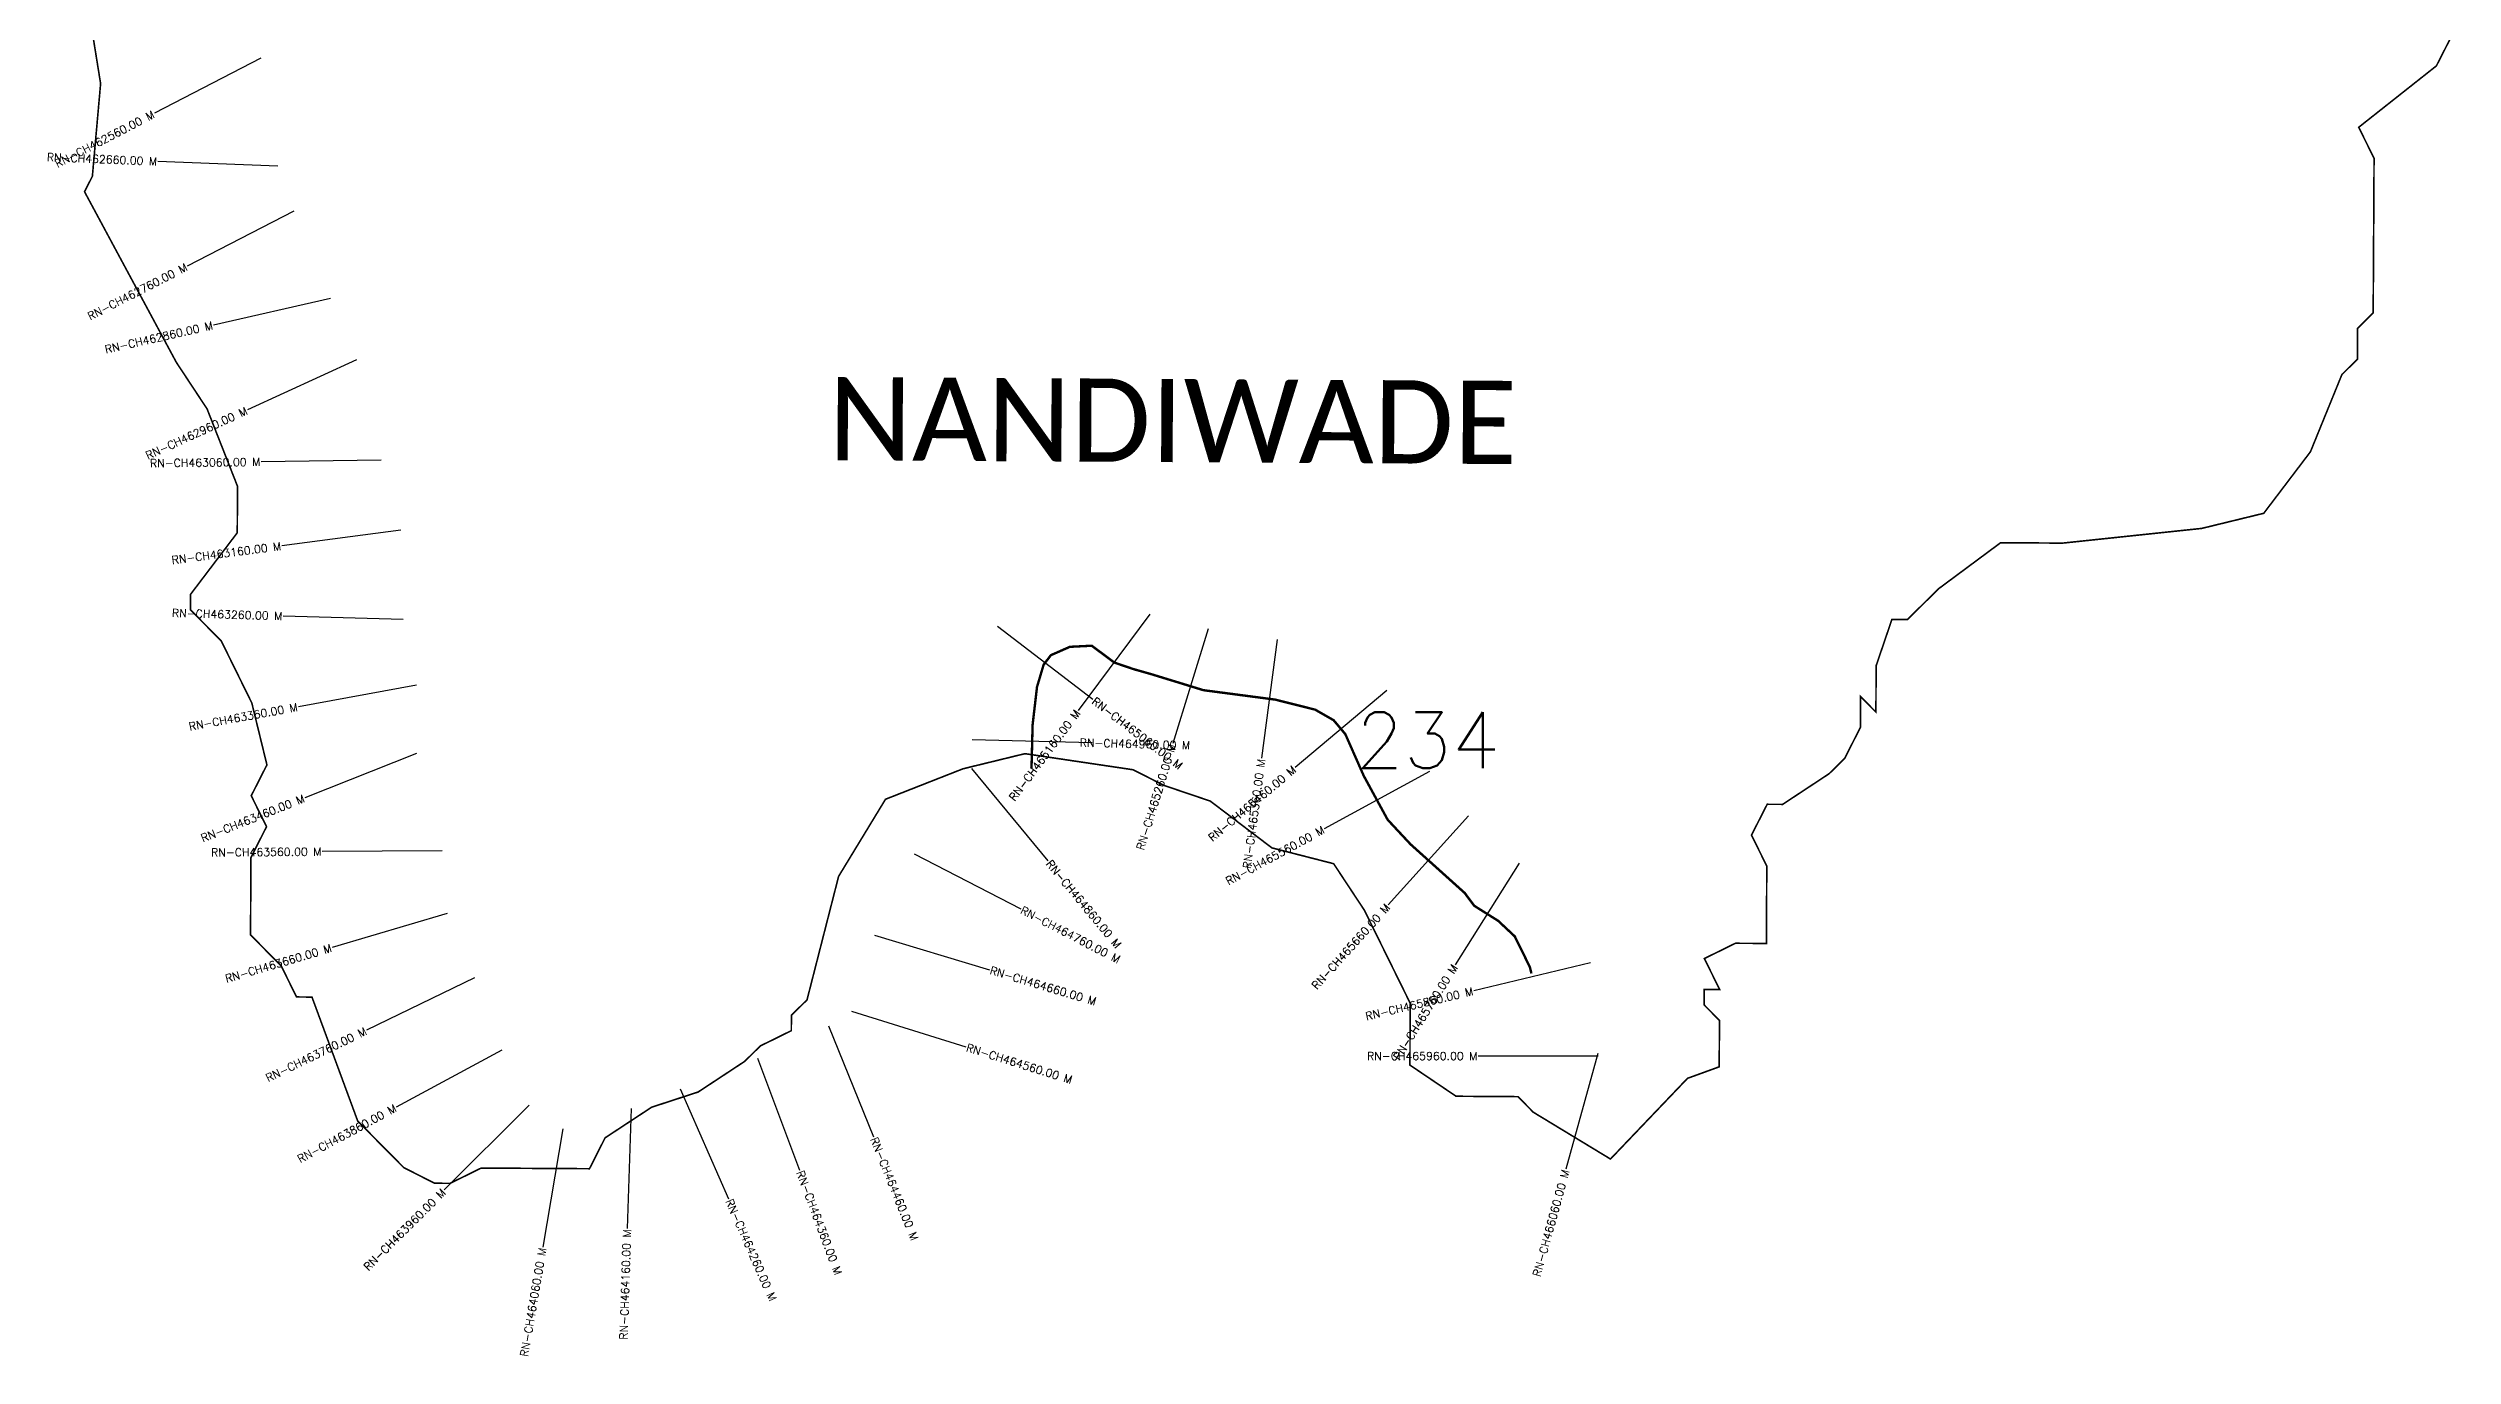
# Model space of a CAD drawing. Header units: metres. Extents: x 308589 to 311687, y 1909999 to 1913131.
# Drawn here: x 308603 to 311609, y 1909999 to 1911634 of the extents above; entities that cross this region are included whole.
import ezdxf
from ezdxf.enums import TextEntityAlignment as Align

# ---------------------------------------------------------------- set-up
doc = ezdxf.new("R2010")
doc.units = ezdxf.units.M
for name, color, linetype in [('CS', 134, 'Continuous'), ('CSMark', 6, 'Continuous'), ('NATURALLY PROTECTED', 3, 'Continuous'), ('VILLAGE NAME', 250, 'Continuous')]:
    doc.layers.add(name, color=color, linetype=linetype)
doc.styles.get("Standard").update_dxf_attribs({"font": 'simplex.shx'})

msp = doc.modelspace()

# ---------------------------------------------------------------- linework, layer by layer
at = {"color": 6, "const_width": 2, "flags": 128}
msp.add_lwpolyline([(311607.9, 1911650.4), (311588.3, 1911611.9), (311491.2, 1911535.1), (311510.4, 1911496.3), (311509.3, 1911303), (311489.8, 1911283.7), (311489.6, 1911245.1), (311470.2, 1911225.9), (311430.9, 1911129.4), (311372.5, 1911052.4), (311295, 1911033.5), (311121, 1911015.1), (311043.6, 1911015.6), (310966, 1910958), (310927.1, 1910919.5), (310907.7, 1910919.7), (310888, 1910861.8), (310887.7, 1910803.8), (310868.5, 1910823.2), (310868.3, 1910784.6), (310848.7, 1910746), (310829.3, 1910726.8), (310771.1, 1910688.4), (310751.8, 1910688.5), (310732.2, 1910650), (310751.3, 1910611.2), (310750.8, 1910514.5), (310712.1, 1910514.7), (310673.3, 1910495.6), (310692.4, 1910456.8), (310673.1, 1910456.9), (310673, 1910437.6), (310692.2, 1910418.2), (310691.8, 1910360.2), (310652.2, 1910345.8), (310555.9, 1910244.9), (310459.5, 1910303.4), (310440.3, 1910322.9), (310362.9, 1910323.4), (310305.2, 1910362.4), (310305.6, 1910439.7), (310248.3, 1910556), (310209.9, 1910614.2), (310132.7, 1910634), (310055.7, 1910692.5), (309997.8, 1910712.1), (309959.2, 1910731.7), (309824, 1910751.8), (309746.6, 1910732.9), (309649.7, 1910694.8), (309591.1, 1910598.4), (309551.6, 1910443.9), (309532.1, 1910424.7), (309532, 1910405.4), (309493.2, 1910386.3), (309473.8, 1910367.1), (309415.5, 1910328.7), (309357.4, 1910309.7), (309299.2, 1910271.4), (309279.7, 1910232.8), (309144.3, 1910233.6), (309105.5, 1910214.5), (309086.2, 1910214.6), (309047.6, 1910234.1), (308990, 1910292.4), (308932.8, 1910447.4), (308913.5, 1910447.6), (308894.4, 1910486.3), (308856, 1910525.2), (308856.5, 1910621.9), (308876, 1910660.5), (308856.9, 1910699.2), (308876.5, 1910737.8), (308857.6, 1910815.2), (308819.4, 1910892.8), (308781.1, 1910931.5), (308780.9, 1910931.7), (308781, 1910951), (308839.4, 1911028), (308839.8, 1911086), (308801.7, 1911182.9), (308763.3, 1911241.1), (308648.5, 1911454.5), (308658.3, 1911473.8), (308668.6, 1911589.7), (308649.9, 1911705.9)], dxfattribs=at)
at = {"layer": 'CS'}
for p, q in [((308869, 1911621.6), (308735.8, 1911552.6)), ((308890.2, 1911486.4), (308740.3, 1911492.4)), ((308910.1, 1911430.3), (308776.7, 1911361.6)), ((308956, 1911321), (308809.7, 1911287.8)), ((308988.4, 1911244.4), (308852.1, 1911181.8)), ((309019.3, 1911118.7), (308869.3, 1911116.7)), ((309044, 1911031.2), (308895.3, 1911011.7)), ((309046.7, 1910919.5), (308896.8, 1910923.8)), ((309789.7, 1910911.1), (309908.8, 1910819.9)), ((309980.3, 1910926.1), (309890.5, 1910805.9)), ((310052.9, 1910907.9), (310008.7, 1910764.5)), ((310139.1, 1910894.7), (310119.5, 1910746)), ((309063.3, 1910837.5), (308915.8, 1910810.5)), ((310276.5, 1910830.9), (310161.7, 1910734.4)), ((309063.4, 1910752), (308923.9, 1910696.7)), ((309758.1, 1910769.5), (309908, 1910765.7)), ((309757, 1910733.1), (309852.8, 1910617.6)), ((310329.9, 1910729.6), (310198.2, 1910657.8)), ((310378.6, 1910674.1), (310278.2, 1910562.6)), ((309095.7, 1910630.4), (308945.7, 1910629.3)), ((309685.6, 1910626.7), (309818.7, 1910557.6)), ((310441.6, 1910614.9), (310361.9, 1910487.9)), ((309101.9, 1910551.9), (308958, 1910509.4)), ((309636.1, 1910524.7), (309779.7, 1910481.6)), ((310531, 1910490.2), (310385.1, 1910455.4)), ((309136.1, 1910471.3), (309001.1, 1910406)), ((309607, 1910429.9), (309750.2, 1910385.1)), ((309578.6, 1910411.6), (309634.6, 1910272.5)), ((309170, 1910381.2), (309038, 1910309.9)), ((309489.7, 1910371.2), (309542.4, 1910230.8)), ((310540.6, 1910373.7), (310390.6, 1910373.7)), ((310540, 1910376.9), (310500.2, 1910232.3)), ((309393, 1910332.5), (309453.5, 1910195.2)), ((309204.3, 1910312.3), (309098.2, 1910206.2)), ((309331.6, 1910307.9), (309326.7, 1910158)), ((309246.5, 1910282.7), (309221.2, 1910134.8))]:
    msp.add_line(p, q, dxfattribs=at)
at = {"layer": 'NATURALLY PROTECTED', "const_width": 3, "flags": 128}
msp.add_lwpolyline([(309832.2, 1910733.1), (309833.6, 1910788.1), (309839.1, 1910835.3), (309847.4, 1910863.2), (309856.5, 1910875), (309880.1, 1910885.4), (309907.5, 1910886.8), (309935.8, 1910865.7), (309959.5, 1910857.6), (309981.7, 1910851.3), (310047.1, 1910831.2), (310136.9, 1910819.4), (310186.9, 1910806.8), (310209.9, 1910793.6), (310224.5, 1910776.2), (310247.5, 1910724.1), (310277.4, 1910669.2), (310305.9, 1910638.6), (310354.6, 1910594.8), (310373.7, 1910577.6), (310385.6, 1910561.6), (310415.5, 1910542.8), (310436.3, 1910523.3), (310455.1, 1910485.1), (310457.1, 1910476.9)], dxfattribs=at)

# ---------------------------------------------------------------- texts
at = {"insert": (310237.2, 1910803.5), "char_height": 70, "attachment_point": 1}
msp.add_mtext_dynamic_manual_height_columns('234', width=95.172, gutter_width=1, heights=[0], dxfattribs=at)
at = {"layer": 'CSMark'}
for s, rotation, p in [('RN-CH462560.00 M', 27.4091, (308734.9, 1911552.1)), ('RN-CH462660.00 M', 357.7072, (308739.3, 1911492.4)), ('RN-CH462760.00 M', 27.2591, (308775.9, 1911361.1)), ('RN-CH462860.00 M', 12.7606, (308808.8, 1911287.6)), ('RN-CH462960.00 M', 24.6684, (308851.2, 1911181.4)), ('RN-CH463060.00 M', 0.7598, (308868.3, 1911116.7)), ('RN-CH463160.00 M', 7.4754, (308894.3, 1911011.6)), ('RN-CH463260.00 M', 358.3577, (308895.8, 1910923.9)), ('RN-CH463360.00 M', 10.381, (308914.8, 1910810.3)), ('RN-CH465160.00 M', 53.2549, (309889.9, 1910805.1)), ('RN-CH465260.00 M', 72.8677, (310008.4, 1910763.6)), ('RN-CH465460.00 M', 40.0272, (310160.9, 1910733.8)), ('RN-CH465360.00 M', 82.4954, (310119.4, 1910745)), ('RN-CH463460.00 M', 21.6054, (308923, 1910696.4)), ('RN-CH465560.00 M', 28.5712, (310197.3, 1910657.4)), ('RN-CH463560.00 M', 0.4334, (308944.7, 1910629.3)), ('RN-CH465660.00 M', 48.0263, (310277.6, 1910561.9)), ('RN-CH463660.00 M', 16.4577, (308957.1, 1910509.1)), ('RN-CH465760.00 M', 57.8896, (310361.4, 1910487)), ('RN-CH465860.00 M', 13.4157, (310384.1, 1910455.1)), ('RN-CH463760.00 M', 25.8097, (309000.2, 1910405.6)), ('RN-CH463860.00 M', 28.3609, (309037.2, 1910309.5)), ('RN-CH463960.00 M', 45.0173, (309097.5, 1910205.5)), ('RN-CH466060.00 M', 74.6145, (310500, 1910231.3)), ('RN-CH464160.00 M', 88.1237, (309326.7, 1910157)), ('RN-CH464060.00 M', 80.2785, (309221, 1910133.9))]:
    msp.add_text(s, height=10, rotation=rotation, dxfattribs=at).set_placement(p, align=Align.MIDDLE_RIGHT)
for s, rotation, p in [('RN-CH465060.00 M', 322.5374, (309909.6, 1910819.3)), ('RN-CH464960.00 M', 358.5482, (309892.5, 1910765.7)), ('RN-CH464860.00 M', 309.6579, (309853.4, 1910616.8)), ('RN-CH464760.00 M', 332.5834, (309819.6, 1910557.2)), ('RN-CH464660.00 M', 343.2949, (309780.7, 1910481.3)), ('RN-CH464560.00 M', 342.6244, (309751.1, 1910384.8)), ('RN-CH464460.00 M', 291.9553, (309635, 1910271.6)), ('RN-CH464360.00 M', 290.5391, (309542.7, 1910229.8)), ('RN-CH464260.00 M', 293.778, (309453.9, 1910194.3))]:
    msp.add_text(s, height=10, rotation=rotation, dxfattribs=at).set_placement(p, align=Align.MIDDLE_LEFT)
msp.add_text('RN-CH465960.00 M', height=10, dxfattribs=at).set_placement((310389.6, 1910373.7), align=Align.MIDDLE_RIGHT)
at = {"layer": 'VILLAGE NAME', "insert": (309578.6, 1911222.8), "char_height": 104.042, "attachment_point": 1, "rotation": 359.6762}
msp.add_mtext_dynamic_manual_height_columns('{\\fCalibri|b0|i0|c0|p34;NANDIWADE}', width=1259.386, gutter_width=520.2, heights=[0], dxfattribs=at)

doc.saveas('drawing.dxf')
